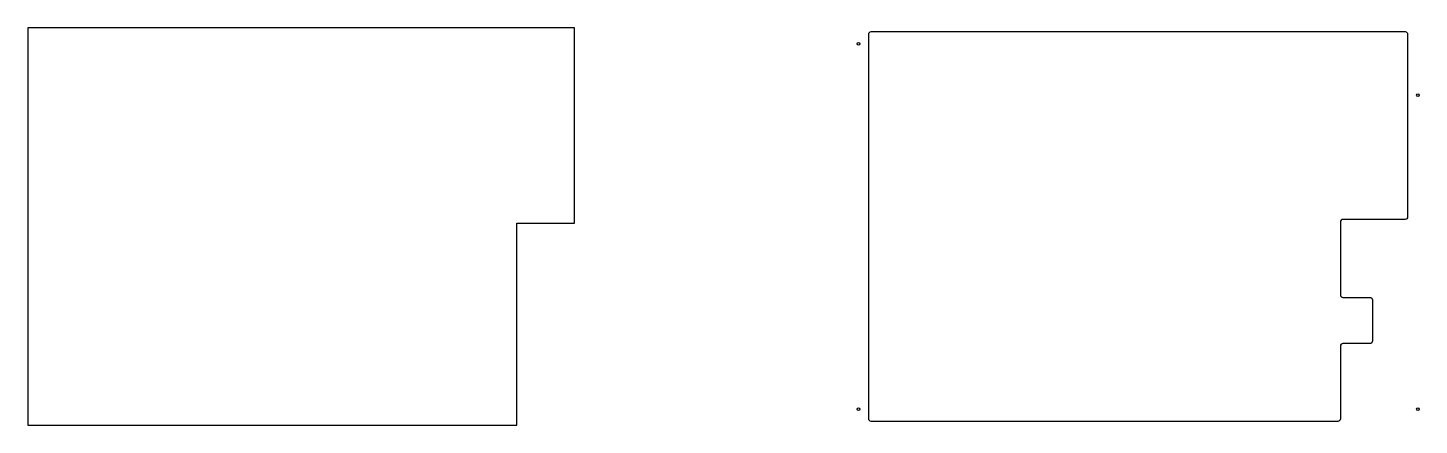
# Model space of a CAD drawing. Extents: x 2646 to 3731, y 67 to 377.
import ezdxf

# ---------------------------------------------------------------- set-up
doc = ezdxf.new("R2010")
doc.units = 0
doc.layers.add('菲林', color=11, linetype='Continuous')

msp = doc.modelspace()

# ---------------------------------------------------------------- linework, layer by layer
msp.add_lwpolyline([(3669.3, 225.3), (3669.3, 168.5, 0.414214), (3671.3, 166.5), (3692.3, 166.5, -0.414214), (3694.3, 164.5), (3694.3, 132.5, -0.414214), (3692.3, 130.5), (3671.3, 130.5, 0.414214), (3669.3, 128.5), (3669.3, 71.8, -0.414214), (3667.3, 69.8), (3303.7, 69.8, -0.414214), (3301.7, 71.8), (3301.7, 371.8, -0.414214), (3303.7, 373.8), (3719.7, 373.8, -0.414214), (3721.7, 371.8), (3721.7, 229.3, -0.414214), (3719.7, 227.3), (3671.3, 227.3, 0.414214)], format="xyb", close=True)
at = {"layer": '菲林'}
msp.add_lwpolyline([(2646.4, 66.8), (3027.5, 66.8), (3027.5, 224.3), (3072.4, 224.3), (3072.4, 376.8), (2646.4, 376.8)], close=True, dxfattribs=at)
at = {"layer": '菲林', "color": 6}
for centre in [(3293.7, 364.3), (3729.7, 324.3), (3293.7, 79.3), (3729.7, 79.3)]:
    msp.add_circle(centre, 1, dxfattribs=at)

doc.saveas('drawing.dxf')
